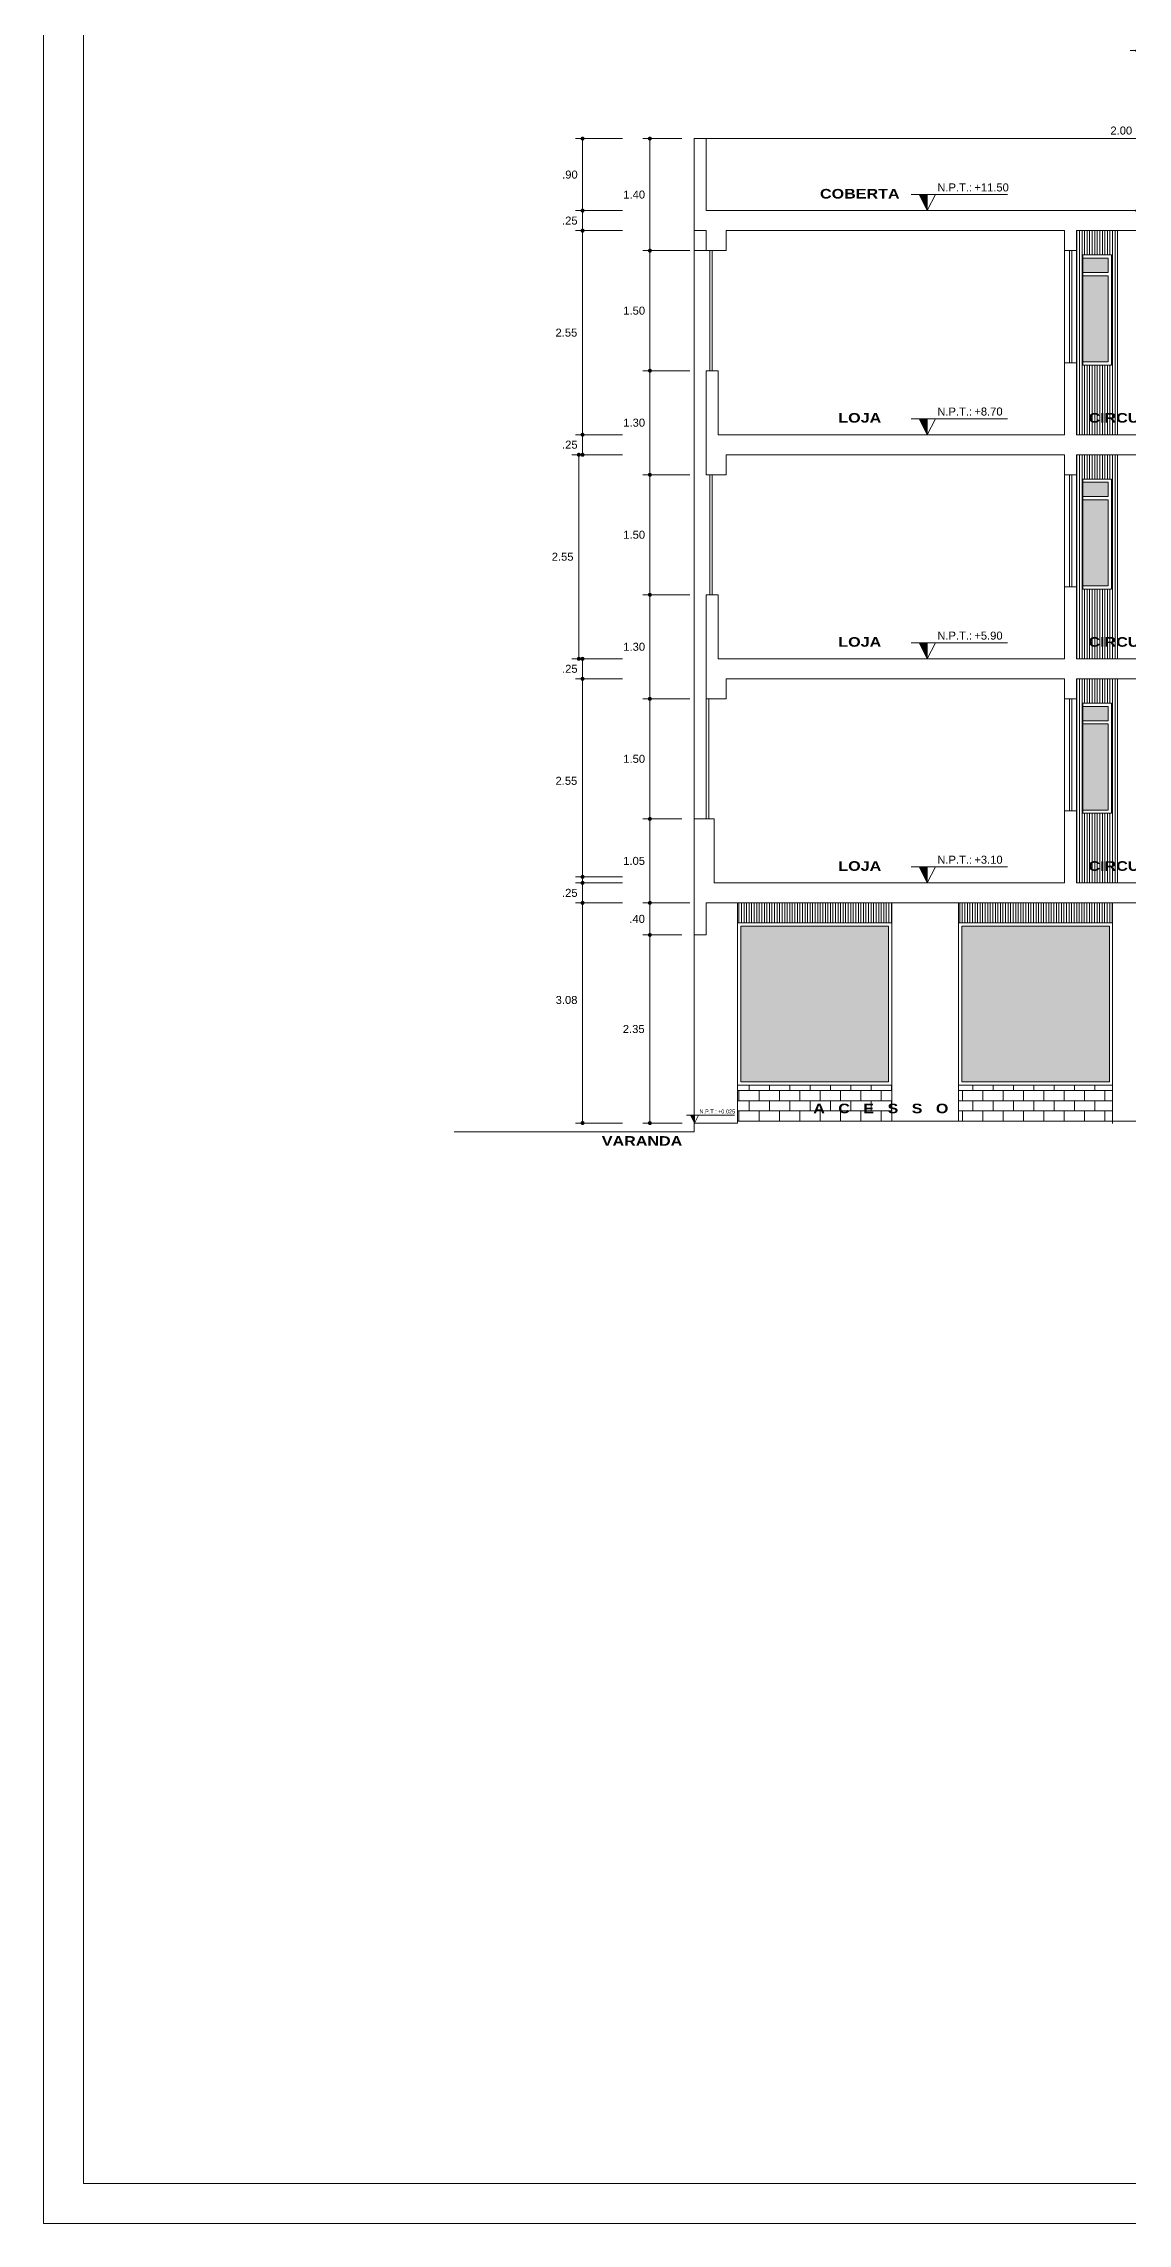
# Model space of a CAD drawing. Header units: millimetres. Extents: x 2178 to 2304, y 1220 to 1359.
# Drawn here: x 2244.6 to 2258.14, y 1220.08 to 1247.32 of the extents above; entities that cross this region are included whole.
import ezdxf
from ezdxf.enums import TextEntityAlignment as Align

# ---------------------------------------------------------------- set-up
doc = ezdxf.new("R2010")
doc.units = ezdxf.units.MM
doc.layers.get('0').update_dxf_attribs({"lineweight": 0})
for name, color, linetype, lineweight in [('9Cota', 2, 'Continuous', 0), ('Pluma 0.10', 252, 'Continuous', 0), ('PLUMA 7', 10, 'Continuous', 0), ('TEXTO', 5, 'Continuous', 18), ('VIDRIOS', 250, 'Continuous', 5)]:
    doc.layers.add(name, color=color, linetype=linetype, lineweight=lineweight)
doc.styles.add('ARIAL', font='arial.ttf')
doc.styles.add('ARIAL-N', font='arialbd.ttf')
doc.styles.add('Cota', font='arial.ttf')
doc.dimstyles.new('RPM 50', dxfattribs={"dimtxt": 0.1, "dimasz": 0.05, "dimexe": 0.0885, "dimexo": 0.1535, "dimgap": 0.071, "dimtad": 2, "dimtih": 1, "dimtoh": 1, "dimzin": 4, "dimdsep": 46, "dimtxsty": 'ARIAL', "dimblk": 'DOT', "dimcen": 0.4, "dimdle": 0.25, "dimclrd": 8, "dimclre": 8, "dimclrt": 9, "dimadec": 0, "dimazin": 0, "dimtfac": 1, "dimtix": 1, "dimtmove": 0, "dimatfit": 3, "dimldrblk": 'DOT', "dimfxl": 0.5, "dimfxlon": 1, "dimlwd": 0, "dimlwe": 0, "dimarcsym": 0})
pattern_1 = [(90, (1087.046287, -584.65824), (-0.03175, 2e-18), [])]

# ---------------------------------------------------------------- blocks, each defined once
blk = doc.blocks.new('NPTcorte1')
blk.add_hatch(color=256).paths.add_polyline_path([(0, 0), (0, 0.2), (-0.1, 0.2)])
for points in [[(-0.2, 0.2), (1, 0.2)], [(0, 0.2), (0, 0)]]:
    blk.add_lwpolyline(points)
blk.add_lwpolyline([(-0.1, 0.2), (0, 0), (0.1, 0.2)], close=True)
at = {"style": 'Cota'}
blk.add_text('N.P.T.:', height=0.1, dxfattribs=at).set_placement((0.125, 0.24))
blk.add_attdef('N.P.T.corte', (0.587, 0.24), '', height=0.1, dxfattribs=at)
blk = doc.blocks.new('_DOT')
at = {"color": 0, "linetype": 'ByBlock'}
blk.add_line((-0.5, 0), (-1, 0), dxfattribs=at)
at = {"color": 0, "linetype": 'ByBlock', "const_width": 0.5}
blk.add_lwpolyline([(-0.25, 0, 1), (0.25, 0, 1)], format="xyb", close=True, dxfattribs=at)
blk = doc.blocks.new('*D1575')
at = {"color": 8, "lineweight": 0, "transparency": 16777216}
for p, q in [((2252.576, 1236.18), (2252.086, 1236.18)), ((2252.175, 1233.879), (2252.175, 1236.13)), ((2252.578, 1233.829), (2252.086, 1233.829))]:
    blk.add_line(p, q, dxfattribs=at)
at = {"layer": 'Defpoints', "color": 0, "transparency": 16777216}
for p in [(2252.175, 1236.18), (2252.73, 1236.18), (2252.732, 1233.829)]:
    blk.add_point(p, dxfattribs=at)
at = {"color": 8, "lineweight": 0, "transparency": 16777216, "xscale": 0.05, "yscale": 0.05, "zscale": 0.05}
for p, rotation in [((2252.175, 1236.18), 90), ((2252.175, 1233.829), 270)]:
    blk.add_blockref('_DOT', p, dxfattribs=dict(at, rotation=rotation))
at = {"color": 9, "transparency": 16777216, "insert": (2251.973, 1235.004), "char_height": 0.1, "attachment_point": 5, "style": 'ARIAL'}
blk.add_mtext('2.35', dxfattribs=at)
blk = doc.blocks.new('*D1576')
at = {"color": 8, "lineweight": 0, "transparency": 16777216}
for p, q in [((2252.675, 1236.58), (2252.086, 1236.58)), ((2252.175, 1236.23), (2252.175, 1236.53)), ((2252.576, 1236.18), (2252.086, 1236.18))]:
    blk.add_line(p, q, dxfattribs=at)
at = {"layer": 'Defpoints', "color": 0, "transparency": 16777216}
for p in [(2252.175, 1236.58), (2252.88, 1236.58), (2252.73, 1236.18)]:
    blk.add_point(p, dxfattribs=at)
at = {"color": 8, "lineweight": 0, "transparency": 16777216, "xscale": 0.05, "yscale": 0.05, "zscale": 0.05}
for p, rotation in [((2252.175, 1236.58), 90), ((2252.175, 1236.18), 270)]:
    blk.add_blockref('_DOT', p, dxfattribs=dict(at, rotation=rotation))
at = {"color": 9, "transparency": 16777216, "insert": (2252.016, 1236.38), "char_height": 0.1, "attachment_point": 5, "style": 'ARIAL'}
blk.add_mtext('.40', dxfattribs=at)
blk = doc.blocks.new('*D1577')
at = {"color": 8, "lineweight": 0, "transparency": 16777216}
for p, q in [((2252.576, 1237.63), (2252.086, 1237.63)), ((2252.175, 1236.63), (2252.175, 1237.58)), ((2252.675, 1236.58), (2252.086, 1236.58))]:
    blk.add_line(p, q, dxfattribs=at)
at = {"layer": 'Defpoints', "color": 0, "transparency": 16777216}
for p in [(2252.175, 1237.63), (2252.73, 1237.63), (2252.88, 1236.58)]:
    blk.add_point(p, dxfattribs=at)
at = {"color": 8, "lineweight": 0, "transparency": 16777216, "xscale": 0.05, "yscale": 0.05, "zscale": 0.05}
for p, rotation in [((2252.175, 1237.63), 90), ((2252.175, 1236.58), 270)]:
    blk.add_blockref('_DOT', p, dxfattribs=dict(at, rotation=rotation))
at = {"color": 9, "transparency": 16777216, "insert": (2251.978, 1237.105), "char_height": 0.1, "attachment_point": 5, "style": 'ARIAL'}
blk.add_mtext('1.05', dxfattribs=at)
blk = doc.blocks.new('*D1578')
at = {"color": 8, "lineweight": 0, "transparency": 16777216}
for p, q in [((2252.675, 1239.13), (2252.086, 1239.13)), ((2252.175, 1237.68), (2252.175, 1239.08)), ((2252.576, 1237.63), (2252.086, 1237.63))]:
    blk.add_line(p, q, dxfattribs=at)
at = {"layer": 'Defpoints', "color": 0, "transparency": 16777216}
for p in [(2252.175, 1239.13), (2252.88, 1239.13), (2252.73, 1237.63)]:
    blk.add_point(p, dxfattribs=at)
at = {"color": 8, "lineweight": 0, "transparency": 16777216, "xscale": 0.05, "yscale": 0.05, "zscale": 0.05}
for p, rotation in [((2252.175, 1239.13), 90), ((2252.175, 1237.63), 270)]:
    blk.add_blockref('_DOT', p, dxfattribs=dict(at, rotation=rotation))
at = {"color": 9, "transparency": 16777216, "insert": (2251.979, 1238.38), "char_height": 0.1, "attachment_point": 5, "style": 'ARIAL'}
blk.add_mtext('1.50', dxfattribs=at)
blk = doc.blocks.new('*D1579')
at = {"color": 8, "lineweight": 0, "transparency": 16777216}
for p, q in [((2252.675, 1240.43), (2252.086, 1240.43)), ((2252.175, 1239.18), (2252.175, 1240.38)), ((2252.675, 1239.13), (2252.086, 1239.13))]:
    blk.add_line(p, q, dxfattribs=at)
at = {"layer": 'Defpoints', "color": 0, "transparency": 16777216}
for p in [(2252.175, 1240.43), (2252.88, 1240.43), (2252.88, 1239.13)]:
    blk.add_point(p, dxfattribs=at)
at = {"color": 8, "lineweight": 0, "transparency": 16777216, "xscale": 0.05, "yscale": 0.05, "zscale": 0.05}
for p, rotation in [((2252.175, 1240.43), 90), ((2252.175, 1239.13), 270)]:
    blk.add_blockref('_DOT', p, dxfattribs=dict(at, rotation=rotation))
at = {"color": 9, "transparency": 16777216, "insert": (2251.979, 1239.78), "char_height": 0.1, "attachment_point": 5, "style": 'ARIAL'}
blk.add_mtext('1.30', dxfattribs=at)
blk = doc.blocks.new('*D1580')
at = {"color": 8, "lineweight": 0, "transparency": 16777216}
for p, q in [((2252.675, 1241.93), (2252.086, 1241.93)), ((2252.175, 1240.48), (2252.175, 1241.88)), ((2252.675, 1240.43), (2252.086, 1240.43))]:
    blk.add_line(p, q, dxfattribs=at)
at = {"layer": 'Defpoints', "color": 0, "transparency": 16777216}
for p in [(2252.175, 1241.93), (2252.88, 1241.93), (2252.88, 1240.43)]:
    blk.add_point(p, dxfattribs=at)
at = {"color": 8, "lineweight": 0, "transparency": 16777216, "xscale": 0.05, "yscale": 0.05, "zscale": 0.05}
for p, rotation in [((2252.175, 1241.93), 90), ((2252.175, 1240.43), 270)]:
    blk.add_blockref('_DOT', p, dxfattribs=dict(at, rotation=rotation))
at = {"color": 9, "transparency": 16777216, "insert": (2251.979, 1241.18), "char_height": 0.1, "attachment_point": 5, "style": 'ARIAL'}
blk.add_mtext('1.50', dxfattribs=at)
blk = doc.blocks.new('*D1581')
at = {"color": 8, "lineweight": 0, "transparency": 16777216}
for p, q in [((2252.675, 1243.23), (2252.086, 1243.23)), ((2252.175, 1241.98), (2252.175, 1243.18)), ((2252.675, 1241.93), (2252.086, 1241.93))]:
    blk.add_line(p, q, dxfattribs=at)
at = {"layer": 'Defpoints', "color": 0, "transparency": 16777216}
for p in [(2252.175, 1243.23), (2252.88, 1243.23), (2252.88, 1241.93)]:
    blk.add_point(p, dxfattribs=at)
at = {"color": 8, "lineweight": 0, "transparency": 16777216, "xscale": 0.05, "yscale": 0.05, "zscale": 0.05}
for p, rotation in [((2252.175, 1243.23), 90), ((2252.175, 1241.93), 270)]:
    blk.add_blockref('_DOT', p, dxfattribs=dict(at, rotation=rotation))
at = {"color": 9, "transparency": 16777216, "insert": (2251.979, 1242.58), "char_height": 0.1, "attachment_point": 5, "style": 'ARIAL'}
blk.add_mtext('1.30', dxfattribs=at)
blk = doc.blocks.new('*D1582')
at = {"color": 8, "lineweight": 0, "transparency": 16777216}
for p, q in [((2252.675, 1244.73), (2252.086, 1244.73)), ((2252.175, 1243.28), (2252.175, 1244.68)), ((2252.675, 1243.23), (2252.086, 1243.23))]:
    blk.add_line(p, q, dxfattribs=at)
at = {"layer": 'Defpoints', "color": 0, "transparency": 16777216}
for p in [(2252.175, 1244.73), (2252.88, 1244.73), (2252.88, 1243.23)]:
    blk.add_point(p, dxfattribs=at)
at = {"color": 8, "lineweight": 0, "transparency": 16777216, "xscale": 0.05, "yscale": 0.05, "zscale": 0.05}
for p, rotation in [((2252.175, 1244.73), 90), ((2252.175, 1243.23), 270)]:
    blk.add_blockref('_DOT', p, dxfattribs=dict(at, rotation=rotation))
at = {"color": 9, "transparency": 16777216, "insert": (2251.979, 1243.98), "char_height": 0.1, "attachment_point": 5, "style": 'ARIAL'}
blk.add_mtext('1.50', dxfattribs=at)
blk = doc.blocks.new('*D1583')
at = {"color": 8, "lineweight": 0, "transparency": 16777216}
for p, q in [((2252.576, 1246.13), (2252.086, 1246.13)), ((2252.175, 1244.78), (2252.175, 1246.08)), ((2252.675, 1244.73), (2252.086, 1244.73))]:
    blk.add_line(p, q, dxfattribs=at)
at = {"layer": 'Defpoints', "color": 0, "transparency": 16777216}
for p in [(2252.175, 1246.13), (2252.73, 1246.13), (2252.88, 1244.73)]:
    blk.add_point(p, dxfattribs=at)
at = {"color": 8, "lineweight": 0, "transparency": 16777216, "xscale": 0.05, "yscale": 0.05, "zscale": 0.05}
for p, rotation in [((2252.175, 1246.13), 90), ((2252.175, 1244.73), 270)]:
    blk.add_blockref('_DOT', p, dxfattribs=dict(at, rotation=rotation))
at = {"color": 9, "transparency": 16777216, "insert": (2251.979, 1245.43), "char_height": 0.1, "attachment_point": 5, "style": 'ARIAL'}
blk.add_mtext('1.40', dxfattribs=at)
blk = doc.blocks.new('*D1584')
at = {"color": 8, "lineweight": 0, "transparency": 16777216}
for p, q in [((2251.834, 1236.83), (2251.246, 1236.83)), ((2251.834, 1236.58), (2251.246, 1236.58)), ((2251.334, 1236.63), (2251.334, 1236.78))]:
    blk.add_line(p, q, dxfattribs=at)
at = {"layer": 'Defpoints', "color": 0, "transparency": 16777216}
for p in [(2251.334, 1236.83), (2252.98, 1236.83), (2252.88, 1236.58)]:
    blk.add_point(p, dxfattribs=at)
at = {"color": 8, "lineweight": 0, "transparency": 16777216, "xscale": 0.05, "yscale": 0.05, "zscale": 0.05}
for p, rotation in [((2251.334, 1236.83), 90), ((2251.334, 1236.58), 270)]:
    blk.add_blockref('_DOT', p, dxfattribs=dict(at, rotation=rotation))
at = {"color": 9, "transparency": 16777216, "insert": (2251.175, 1236.705), "char_height": 0.1, "attachment_point": 5, "style": 'ARIAL'}
blk.add_mtext('.25', dxfattribs=at)
blk = doc.blocks.new('*D1585')
at = {"color": 8, "lineweight": 0, "transparency": 16777216}
for p, q in [((2251.834, 1239.38), (2251.246, 1239.38)), ((2251.334, 1236.88), (2251.334, 1239.33)), ((2251.834, 1236.83), (2251.246, 1236.83))]:
    blk.add_line(p, q, dxfattribs=at)
at = {"layer": 'Defpoints', "color": 0, "transparency": 16777216}
for p in [(2251.334, 1239.38), (2253.13, 1239.38), (2252.98, 1236.83)]:
    blk.add_point(p, dxfattribs=at)
at = {"color": 8, "lineweight": 0, "transparency": 16777216, "xscale": 0.05, "yscale": 0.05, "zscale": 0.05}
for p, rotation in [((2251.334, 1239.38), 90), ((2251.334, 1236.83), 270)]:
    blk.add_blockref('_DOT', p, dxfattribs=dict(at, rotation=rotation))
at = {"color": 9, "transparency": 16777216, "insert": (2251.132, 1238.105), "char_height": 0.1, "attachment_point": 5, "style": 'ARIAL'}
blk.add_mtext('2.55', dxfattribs=at)
blk = doc.blocks.new('*D1586')
at = {"color": 8, "lineweight": 0, "transparency": 16777216}
for p, q in [((2251.834, 1239.63), (2251.246, 1239.63)), ((2251.334, 1239.43), (2251.334, 1239.58)), ((2251.834, 1239.38), (2251.246, 1239.38))]:
    blk.add_line(p, q, dxfattribs=at)
at = {"layer": 'Defpoints', "color": 0, "transparency": 16777216}
for p in [(2251.334, 1239.63), (2253.177, 1239.63), (2253.13, 1239.38)]:
    blk.add_point(p, dxfattribs=at)
at = {"color": 8, "lineweight": 0, "transparency": 16777216, "xscale": 0.05, "yscale": 0.05, "zscale": 0.05}
for p, rotation in [((2251.334, 1239.63), 90), ((2251.334, 1239.38), 270)]:
    blk.add_blockref('_DOT', p, dxfattribs=dict(at, rotation=rotation))
at = {"color": 9, "transparency": 16777216, "insert": (2251.175, 1239.505), "char_height": 0.1, "attachment_point": 5, "style": 'ARIAL'}
blk.add_mtext('.25', dxfattribs=at)
blk = doc.blocks.new('*D1587')
at = {"color": 8, "lineweight": 0, "transparency": 16777216}
for p, q in [((2251.787, 1242.18), (2251.198, 1242.18)), ((2251.287, 1239.68), (2251.287, 1242.13)), ((2251.787, 1239.63), (2251.198, 1239.63))]:
    blk.add_line(p, q, dxfattribs=at)
at = {"layer": 'Defpoints', "color": 0, "transparency": 16777216}
for p in [(2251.287, 1242.18), (2253.13, 1242.18), (2253.177, 1239.63)]:
    blk.add_point(p, dxfattribs=at)
at = {"color": 8, "lineweight": 0, "transparency": 16777216, "xscale": 0.05, "yscale": 0.05, "zscale": 0.05}
for p, rotation in [((2251.287, 1242.18), 90), ((2251.287, 1239.63), 270)]:
    blk.add_blockref('_DOT', p, dxfattribs=dict(at, rotation=rotation))
at = {"color": 9, "transparency": 16777216, "insert": (2251.085, 1240.905), "char_height": 0.1, "attachment_point": 5, "style": 'ARIAL'}
blk.add_mtext('2.55', dxfattribs=at)
blk = doc.blocks.new('*D1588')
at = {"color": 8, "lineweight": 0, "transparency": 16777216}
for p, q in [((2251.834, 1242.43), (2251.246, 1242.43)), ((2251.334, 1242.23), (2251.334, 1242.38)), ((2251.834, 1242.18), (2251.246, 1242.18))]:
    blk.add_line(p, q, dxfattribs=at)
at = {"layer": 'Defpoints', "color": 0, "transparency": 16777216}
for p in [(2251.334, 1242.43), (2253.03, 1242.43), (2253.13, 1242.18)]:
    blk.add_point(p, dxfattribs=at)
at = {"color": 8, "lineweight": 0, "transparency": 16777216, "xscale": 0.05, "yscale": 0.05, "zscale": 0.05}
for p, rotation in [((2251.334, 1242.43), 90), ((2251.334, 1242.18), 270)]:
    blk.add_blockref('_DOT', p, dxfattribs=dict(at, rotation=rotation))
at = {"color": 9, "transparency": 16777216, "insert": (2251.175, 1242.305), "char_height": 0.1, "attachment_point": 5, "style": 'ARIAL'}
blk.add_mtext('.25', dxfattribs=at)
blk = doc.blocks.new('*D1589')
at = {"color": 8, "lineweight": 0, "transparency": 16777216}
for p, q in [((2251.834, 1244.98), (2251.246, 1244.98)), ((2251.334, 1242.48), (2251.334, 1244.93)), ((2251.834, 1242.43), (2251.246, 1242.43))]:
    blk.add_line(p, q, dxfattribs=at)
at = {"layer": 'Defpoints', "color": 0, "transparency": 16777216}
for p in [(2251.334, 1244.98), (2253.13, 1244.98), (2253.03, 1242.43)]:
    blk.add_point(p, dxfattribs=at)
at = {"color": 8, "lineweight": 0, "transparency": 16777216, "xscale": 0.05, "yscale": 0.05, "zscale": 0.05}
for p, rotation in [((2251.334, 1244.98), 90), ((2251.334, 1242.43), 270)]:
    blk.add_blockref('_DOT', p, dxfattribs=dict(at, rotation=rotation))
at = {"color": 9, "transparency": 16777216, "insert": (2251.132, 1243.705), "char_height": 0.1, "attachment_point": 5, "style": 'ARIAL'}
blk.add_mtext('2.55', dxfattribs=at)
blk = doc.blocks.new('*D1590')
at = {"color": 8, "lineweight": 0, "transparency": 16777216}
for p, q in [((2251.834, 1245.23), (2251.246, 1245.23)), ((2251.834, 1244.98), (2251.246, 1244.98)), ((2251.334, 1245.03), (2251.334, 1245.18))]:
    blk.add_line(p, q, dxfattribs=at)
at = {"layer": 'Defpoints', "color": 0, "transparency": 16777216}
for p in [(2251.334, 1245.23), (2252.88, 1245.23), (2253.13, 1244.98)]:
    blk.add_point(p, dxfattribs=at)
at = {"color": 8, "lineweight": 0, "transparency": 16777216, "xscale": 0.05, "yscale": 0.05, "zscale": 0.05}
for p, rotation in [((2251.334, 1245.23), 90), ((2251.334, 1244.98), 270)]:
    blk.add_blockref('_DOT', p, dxfattribs=dict(at, rotation=rotation))
at = {"color": 9, "transparency": 16777216, "insert": (2251.175, 1245.105), "char_height": 0.1, "attachment_point": 5, "style": 'ARIAL'}
blk.add_mtext('.25', dxfattribs=at)
blk = doc.blocks.new('*D1591')
at = {"color": 8, "lineweight": 0, "transparency": 16777216}
for p, q in [((2251.834, 1246.13), (2251.246, 1246.13)), ((2251.334, 1245.28), (2251.334, 1246.08)), ((2251.834, 1245.23), (2251.246, 1245.23))]:
    blk.add_line(p, q, dxfattribs=at)
at = {"layer": 'Defpoints', "color": 0, "transparency": 16777216}
for p in [(2251.334, 1246.13), (2252.73, 1246.13), (2252.88, 1245.23)]:
    blk.add_point(p, dxfattribs=at)
at = {"color": 8, "lineweight": 0, "transparency": 16777216, "xscale": 0.05, "yscale": 0.05, "zscale": 0.05}
for p, rotation in [((2251.334, 1246.13), 90), ((2251.334, 1245.23), 270)]:
    blk.add_blockref('_DOT', p, dxfattribs=dict(at, rotation=rotation))
at = {"color": 9, "transparency": 16777216, "insert": (2251.176, 1245.68), "char_height": 0.1, "attachment_point": 5, "style": 'ARIAL'}
blk.add_mtext('.90', dxfattribs=at)
blk = doc.blocks.new('*D1592')
at = {"color": 8, "lineweight": 0, "transparency": 16777216}
for p, q in [((2258.765, 1247.23), (2258.177, 1247.23)), ((2258.265, 1245.28), (2258.265, 1247.18)), ((2258.314, 1245.23), (2258.177, 1245.23))]:
    blk.add_line(p, q, dxfattribs=at)
at = {"layer": 'Defpoints', "color": 0, "transparency": 16777216}
for p in [(2258.265, 1247.23), (2259.251, 1247.23), (2258.468, 1245.23)]:
    blk.add_point(p, dxfattribs=at)
at = {"color": 8, "lineweight": 0, "transparency": 16777216, "xscale": 0.05, "yscale": 0.05, "zscale": 0.05}
for p, rotation in [((2258.265, 1247.23), 90), ((2258.265, 1245.23), 270)]:
    blk.add_blockref('_DOT', p, dxfattribs=dict(at, rotation=rotation))
at = {"color": 9, "transparency": 16777216, "insert": (2258.064, 1246.23), "char_height": 0.1, "attachment_point": 5, "style": 'ARIAL'}
blk.add_mtext('2.00', dxfattribs=at)
blk = doc.blocks.new('*D1761')
at = {"color": 8, "lineweight": 0, "transparency": 16777216}
for p, q in [((2251.834, 1236.905), (2251.246, 1236.905)), ((2251.334, 1233.88), (2251.334, 1236.855)), ((2251.834, 1233.83), (2251.246, 1233.83))]:
    blk.add_line(p, q, dxfattribs=at)
at = {"layer": 'Defpoints', "color": 0, "transparency": 16777216}
for p in [(2251.334, 1236.905), (2252.88, 1236.905), (2252.73, 1233.83)]:
    blk.add_point(p, dxfattribs=at)
at = {"color": 8, "lineweight": 0, "transparency": 16777216, "xscale": 0.05, "yscale": 0.05, "zscale": 0.05}
for p, rotation in [((2251.334, 1236.905), 90), ((2251.334, 1233.83), 270)]:
    blk.add_blockref('_DOT', p, dxfattribs=dict(at, rotation=rotation))
at = {"color": 9, "transparency": 16777216, "insert": (2251.134, 1235.367), "char_height": 0.1, "attachment_point": 5, "style": 'ARIAL'}
blk.add_mtext('3.08', dxfattribs=at)

msp = doc.modelspace()

# ---------------------------------------------------------------- hatches: boundary and pattern name
h = msp.add_hatch()
h.set_pattern_fill('BRICK', color=256, scale=0.02)
h.set_pattern_definition([(0, (1087.04629, -584.65824), (0, 0.127), []), (90, (1087.04629, -584.65824), (-0.254, 2e-17), [0.127, -0.127]), (90, (1087.17329, -584.65824), (-0.254, 2e-17), [-0.127, 0.127])])
h.paths.add_polyline_path([(2253.27, 1234.305), (2253.27, 1233.855), (2255.196, 1233.855), (2255.196, 1234.305)])
h.paths.add_polyline_path([(2257.955, 1233.855), (2257.955, 1234.305), (2256.03, 1234.305), (2256.03, 1233.855)])
at = {"layer": 'Pluma 0.10'}
h = msp.add_hatch(dxfattribs=at)
h.set_pattern_fill('LINE', color=256, scale=0.01, angle=90)
h.set_pattern_definition(pattern_1)
h.paths.add_polyline_path([(2258.017, 1244.98), (2257.505, 1244.98), (2257.505, 1244.73), (2257.505, 1243.33), (2257.505, 1242.43), (2258.017, 1242.43)])
h.paths.add_polyline_path([(2257.941, 1243.301), (2257.583, 1243.301), (2257.583, 1244.676), (2257.941, 1244.676)], flags=16)
h = msp.add_hatch(dxfattribs=at)
h.set_pattern_fill('LINE', color=256, scale=0.01, angle=90)
h.set_pattern_definition([(90, (1087.046287, -587.45824), (-0.03175, 2e-18), [])])
h.paths.add_polyline_path([(2258.017, 1242.18), (2257.505, 1242.18), (2257.505, 1241.93), (2257.505, 1240.53), (2257.505, 1239.63), (2258.017, 1239.63)])
h.paths.add_polyline_path([(2257.583, 1240.501), (2257.583, 1241.876), (2257.941, 1241.876), (2257.941, 1240.501)], flags=16)
h = msp.add_hatch(dxfattribs=at)
h.set_pattern_fill('LINE', color=256, scale=0.01, angle=90)
h.set_pattern_definition([(90, (1087.046287, -590.25824), (-0.03175, 2e-18), [])])
h.paths.add_polyline_path([(2258.017, 1239.38), (2257.505, 1239.38), (2257.505, 1239.13), (2257.505, 1237.73), (2257.505, 1236.83), (2258.017, 1236.83)])
h.paths.add_polyline_path([(2257.583, 1237.701), (2257.583, 1239.076), (2257.941, 1239.076), (2257.941, 1237.701)], flags=16)
h = msp.add_hatch(dxfattribs=at)
h.set_pattern_fill('LINE', color=256, scale=0.01, angle=90)
h.set_pattern_definition(pattern_1)
h.paths.add_polyline_path([(2255.196, 1236.33), (2255.196, 1236.58), (2253.27, 1236.58), (2253.27, 1236.33)])
h = msp.add_hatch(dxfattribs=at)
h.set_pattern_fill('LINE', color=256, scale=0.01, angle=90)
h.set_pattern_definition([(90, (1089.805344, -584.65824), (-0.03175, 2e-18), [])])
h.paths.add_polyline_path([(2257.955, 1236.58), (2256.03, 1236.58), (2256.03, 1236.33), (2257.955, 1236.33)])
at = {"layer": 'VIDRIOS'}
h = msp.add_hatch(color=256, dxfattribs=at)
h.set_gradient(color1=(157, 154, 158), rotation=45, one_color=1, tint=1, name='HEMISPHERICAL')
h.paths.add_polyline_path([(2257.901, 1244.417), (2257.583, 1244.417), (2257.583, 1243.341), (2257.901, 1243.341)])
h.paths.add_polyline_path([(2257.583, 1244.636), (2257.583, 1244.457), (2257.901, 1244.457), (2257.901, 1244.636)])
h = msp.add_hatch(color=256, dxfattribs=at)
h.set_gradient(color1=(157, 154, 158), rotation=45, one_color=1, tint=1, name='HEMISPHERICAL')
h.paths.add_polyline_path([(2257.901, 1241.617), (2257.583, 1241.617), (2257.583, 1240.541), (2257.901, 1240.541)])
h.paths.add_polyline_path([(2257.583, 1241.836), (2257.583, 1241.657), (2257.901, 1241.657), (2257.901, 1241.836)])
h = msp.add_hatch(color=256, dxfattribs=at)
h.set_gradient(color1=(157, 154, 158), rotation=45, one_color=1, tint=1, name='HEMISPHERICAL')
h.paths.add_polyline_path([(2257.901, 1238.817), (2257.583, 1238.817), (2257.583, 1237.741), (2257.901, 1237.741)])
h.paths.add_polyline_path([(2257.583, 1239.036), (2257.583, 1238.857), (2257.901, 1238.857), (2257.901, 1239.036)])
h = msp.add_hatch(color=256, dxfattribs=at)
h.set_gradient(color1=(157, 154, 158), rotation=45, one_color=1, tint=1, name='HEMISPHERICAL')
h.paths.add_polyline_path([(2255.156, 1236.29), (2253.31, 1236.29), (2253.31, 1234.345), (2255.156, 1234.345)])
h = msp.add_hatch(color=256, dxfattribs=at)
h.set_gradient(color1=(157, 154, 158), rotation=45, one_color=1, tint=1, name='HEMISPHERICAL')
h.paths.add_polyline_path([(2257.915, 1236.29), (2256.07, 1236.29), (2256.07, 1234.345), (2257.915, 1234.345)])

# ---------------------------------------------------------------- linework, layer by layer
for p, q in [((2244.601, 1262.081), (2244.601, 1220.081)), ((2245.101, 1261.581), (2245.101, 1220.581)), ((2245.101, 1220.581), (2302.751, 1220.581)), ((2244.601, 1220.081), (2304.001, 1220.081))]:
    msp.add_line(p, q)
for points in [[(2258.017, 1244.98), (2258.017, 1242.43)], [(2252.73, 1244.73), (2252.73, 1237.63)], [(2252.925, 1243.23), (2252.925, 1244.73)], [(2252.955, 1243.23), (2252.955, 1244.73)], [(2257.355, 1243.33), (2257.355, 1244.73)], [(2257.415, 1243.33), (2257.415, 1244.73)], [(2257.445, 1243.33), (2257.445, 1244.73)], [(2257.505, 1243.33), (2257.505, 1244.73)], [(2257.583, 1244.676), (2257.941, 1244.676)], [(2257.583, 1244.676), (2257.941, 1244.676), (2257.941, 1243.301), (2257.583, 1243.301)], [(2257.583, 1243.301), (2257.583, 1244.676)], [(2257.583, 1244.636), (2257.901, 1244.636), (2257.901, 1244.457)], [(2257.901, 1244.457), (2257.583, 1244.457)], [(2257.901, 1244.417), (2257.901, 1243.341), (2257.583, 1243.341)], [(2257.901, 1244.417), (2257.583, 1244.417)], [(2258.017, 1242.18), (2258.017, 1239.63)], [(2252.925, 1240.43), (2252.925, 1241.93)], [(2252.955, 1240.43), (2252.955, 1241.93)], [(2257.355, 1240.53), (2257.355, 1241.93)], [(2257.415, 1240.53), (2257.415, 1241.93)], [(2257.445, 1240.53), (2257.445, 1241.93)], [(2257.505, 1240.53), (2257.505, 1241.93)], [(2257.583, 1241.876), (2257.941, 1241.876)], [(2257.583, 1241.876), (2257.941, 1241.876), (2257.941, 1240.501), (2257.583, 1240.501)], [(2257.583, 1240.501), (2257.583, 1241.876)], [(2257.583, 1241.836), (2257.901, 1241.836), (2257.901, 1241.657)], [(2257.901, 1241.657), (2257.583, 1241.657)], [(2257.901, 1241.617), (2257.901, 1240.541), (2257.583, 1240.541)], [(2257.901, 1241.617), (2257.583, 1241.617)], [(2258.017, 1239.38), (2258.017, 1236.83)], [(2252.88, 1239.13), (2252.88, 1237.63)], [(2252.91, 1239.13), (2252.91, 1237.63)], [(2257.355, 1237.73), (2257.355, 1239.13)], [(2257.415, 1237.73), (2257.415, 1239.13)], [(2257.445, 1237.73), (2257.445, 1239.13)], [(2257.505, 1237.73), (2257.505, 1239.13)], [(2257.583, 1239.076), (2257.941, 1239.076)], [(2257.583, 1239.076), (2257.941, 1239.076), (2257.941, 1237.701), (2257.583, 1237.701)], [(2257.583, 1237.701), (2257.583, 1239.076)], [(2257.583, 1239.036), (2257.901, 1239.036), (2257.901, 1238.857)], [(2257.901, 1238.857), (2257.583, 1238.857)], [(2257.901, 1238.817), (2257.901, 1237.741), (2257.583, 1237.741)], [(2257.901, 1238.817), (2257.583, 1238.817)], [(2252.88, 1237.63), (2252.73, 1237.63)], [(2253.27, 1233.83), (2253.27, 1236.58)], [(2255.196, 1236.58), (2255.196, 1233.855)], [(2256.03, 1236.58), (2256.03, 1233.855)], [(2257.955, 1236.58), (2257.955, 1233.825)], [(2253.27, 1236.33), (2255.196, 1236.33)], [(2256.03, 1236.33), (2257.955, 1236.33)], [(2252.73, 1233.83), (2252.73, 1236.18), (2252.73, 1236.18)], [(2255.196, 1234.305), (2253.27, 1234.305)], [(2257.955, 1234.305), (2256.03, 1234.305)]]:
    msp.add_lwpolyline(points)
for points in [[(2253.27, 1236.33), (2255.196, 1236.33), (2255.196, 1234.305), (2253.27, 1234.305)], [(2253.31, 1236.29), (2255.156, 1236.29), (2255.156, 1234.345), (2253.31, 1234.345)], [(2256.07, 1236.29), (2257.915, 1236.29), (2257.915, 1234.345), (2256.07, 1234.345)]]:
    msp.add_lwpolyline(points, close=True)
at = {"layer": 'Pluma 0.10'}
msp.add_lwpolyline([(2260.28, 1246.13), (2252.88, 1246.13)], dxfattribs=at)
at = {"layer": 'PLUMA 7'}
for p, q in [((2252.73, 1233.83), (2252.73, 1233.719)), ((2252.73, 1233.719), (2249.73, 1233.719))]:
    msp.add_line(p, q, dxfattribs=at)
for points in [[(2252.88, 1246.03), (2252.88, 1246.13), (2252.73, 1246.13), (2252.73, 1246.03)], [(2252.73, 1246.03), (2252.73, 1244.73)], [(2252.88, 1246.03), (2252.88, 1245.23)], [(2252.88, 1246.03), (2252.88, 1245.23)], [(2252.88, 1244.98), (2252.73, 1244.98)], [(2252.88, 1245.23), (2257.355, 1245.23)], [(2252.88, 1244.98), (2252.88, 1244.73)], [(2253.13, 1244.98), (2253.13, 1244.73)], [(2253.13, 1244.98), (2257.355, 1244.98)], [(2257.355, 1245.23), (2260.28, 1245.23)], [(2257.355, 1244.98), (2257.355, 1244.73)], [(2257.505, 1244.98), (2260.38, 1244.98)], [(2257.505, 1244.98), (2257.505, 1244.73)], [(2252.73, 1244.73), (2253.13, 1244.73)], [(2257.355, 1244.73), (2257.505, 1244.73)], [(2257.355, 1244.73), (2257.505, 1244.73)], [(2257.355, 1243.33), (2257.355, 1242.43)], [(2257.355, 1243.33), (2257.355, 1243.33), (2257.505, 1243.33)], [(2257.505, 1243.33), (2257.505, 1242.43)], [(2252.88, 1243.23), (2252.88, 1241.93)], [(2252.88, 1243.23), (2253.03, 1243.23), (2253.03, 1242.43)], [(2253.03, 1243.23), (2253.03, 1242.43)], [(2253.03, 1242.43), (2257.355, 1242.43)], [(2257.505, 1242.43), (2260.28, 1242.43)], [(2253.13, 1242.18), (2253.13, 1241.93)], [(2253.13, 1242.18), (2257.355, 1242.18)], [(2257.355, 1242.18), (2257.355, 1241.93)], [(2257.505, 1242.18), (2260.38, 1242.18)], [(2257.505, 1242.18), (2257.505, 1241.93)], [(2252.88, 1241.93), (2253.13, 1241.93)], [(2257.355, 1241.93), (2257.505, 1241.93)], [(2257.355, 1241.93), (2257.505, 1241.93)], [(2252.88, 1240.43), (2252.88, 1239.13)], [(2252.88, 1240.43), (2253.03, 1240.43), (2253.03, 1239.63)], [(2253.03, 1240.43), (2253.03, 1239.63)], [(2257.355, 1240.53), (2257.355, 1239.63)], [(2257.355, 1240.53), (2257.355, 1240.53), (2257.505, 1240.53)], [(2257.505, 1240.53), (2257.505, 1239.63)], [(2253.03, 1239.63), (2257.355, 1239.63)], [(2257.505, 1239.63), (2260.28, 1239.63)], [(2253.13, 1239.38), (2253.13, 1239.13)], [(2253.13, 1239.38), (2257.355, 1239.38)], [(2257.355, 1239.38), (2257.355, 1239.13)], [(2257.355, 1239.38), (2257.355, 1239.13)], [(2257.505, 1239.38), (2260.38, 1239.38)], [(2257.505, 1239.38), (2257.505, 1239.13)], [(2257.505, 1239.38), (2257.505, 1239.13)], [(2252.88, 1239.13), (2253.13, 1239.13)], [(2257.355, 1239.13), (2257.505, 1239.13)], [(2257.355, 1239.13), (2257.505, 1239.13)], [(2257.355, 1239.13), (2257.505, 1239.13)], [(2252.73, 1237.63), (2252.98, 1237.63), (2252.98, 1236.83)], [(2252.73, 1237.63), (2252.73, 1236.18), (2252.88, 1236.18)], [(2257.355, 1237.73), (2257.355, 1236.83)], [(2257.355, 1237.73), (2257.355, 1237.73), (2257.505, 1237.73)], [(2257.505, 1237.73), (2257.505, 1236.83)], [(2252.98, 1236.83), (2257.355, 1236.83)], [(2257.505, 1236.83), (2260.28, 1236.83)], [(2252.88, 1236.58), (2252.88, 1236.18)], [(2252.88, 1236.58), (2260.38, 1236.58)], [(2253.27, 1233.83), (2253.27, 1233.83), (2252.73, 1233.83)], [(2253.27, 1233.855), (2269.505, 1233.855)]]:
    msp.add_lwpolyline(points, dxfattribs=at)

# ---------------------------------------------------------------- block references
at = {"layer": '9Cota'}
for p, values in [((2255.641, 1245.23), {'N.P.T.corte': '+11.50'}), ((2255.641, 1242.43), {'N.P.T.corte': '+8.70'}), ((2255.641, 1239.63), {'N.P.T.corte': '+5.90'}), ((2255.641, 1236.83), {'N.P.T.corte': '+3.10'})]:
    msp.add_blockref('NPTcorte1', p, dxfattribs=at).add_auto_attribs(values)
at = {"layer": '9Cota', "xscale": 0.5, "yscale": 0.5, "zscale": 0.5}
msp.add_blockref('NPTcorte1', (2252.732, 1233.829), dxfattribs=at).add_auto_attribs({'N.P.T.corte': '+0.025'})

# ---------------------------------------------------------------- texts
at = {"layer": 'TEXTO', "style": 'ARIAL-N', "width": 1.2}
for s, p in [('COBERTA', (2254.797, 1245.381)), ('LOJA', (2254.797, 1242.581)), ('CIRCULAÇÃO', (2258.33, 1242.581)), ('LOJA', (2254.797, 1239.781)), ('CIRCULAÇÃO', (2258.33, 1239.781)), ('LOJA', (2254.797, 1236.981)), ('CIRCULAÇÃO', (2258.33, 1236.981)), ('A   C   E   S   S   O', (2255.06, 1233.952)), ('VARANDA', (2252.077, 1233.546))]:
    msp.add_text(s, height=0.12, dxfattribs=at).set_placement(p, align=Align.CENTER)

# ---------------------------------------------------------------- dimensions: what is measured, and where the dimension line sits
for base, p1, p2, picture, middle in [((2258.265, 1247.23), (2258.468, 1245.23), (2259.251, 1247.23), '*D1592', (2258.064, 1246.23)), ((2251.33444652, 1236.904570171), (2252.729504516, 1233.829570171), (2252.879504516, 1236.904570171), '*D1761', (2251.13350109, 1235.367070171)), ((2252.175, 1236.18), (2252.732, 1233.829), (2252.73, 1236.18), '*D1575', (2251.973, 1235.004))]:
    dim = msp.add_linear_dim(base=base, p1=p1, p2=p2, angle=90, dimstyle='RPM 50')
    dim.commit()
    dim.dimension.update_dxf_attribs({"geometry": picture, "text_midpoint": middle})
for base, p1, p2, picture, middle in [((2251.334, 1246.13), (2252.88, 1245.23), (2252.73, 1246.13), '*D1591', (2251.176, 1245.68)), ((2252.175, 1246.13), (2252.88, 1244.73), (2252.73, 1246.13), '*D1583', (2251.979, 1245.43)), ((2251.334, 1245.23), (2253.13, 1244.98), (2252.88, 1245.23), '*D1590', (2251.175, 1245.105)), ((2251.334, 1244.98), (2253.03, 1242.43), (2253.13, 1244.98), '*D1589', (2251.132, 1243.705)), ((2252.175, 1244.73), (2252.88, 1243.23), (2252.88, 1244.73), '*D1582', (2251.979, 1243.98)), ((2252.175, 1243.23), (2252.88, 1241.93), (2252.88, 1243.23), '*D1581', (2251.979, 1242.58)), ((2251.334, 1242.43), (2253.13, 1242.18), (2253.03, 1242.43), '*D1588', (2251.175, 1242.305)), ((2251.287, 1242.18), (2253.177, 1239.63), (2253.13, 1242.18), '*D1587', (2251.085, 1240.905)), ((2252.175, 1241.93), (2252.88, 1240.43), (2252.88, 1241.93), '*D1580', (2251.979, 1241.18)), ((2252.175, 1240.43), (2252.88, 1239.13), (2252.88, 1240.43), '*D1579', (2251.979, 1239.78)), ((2251.334, 1239.63), (2253.13, 1239.38), (2253.177, 1239.63), '*D1586', (2251.175, 1239.505)), ((2251.334, 1239.38), (2252.98, 1236.83), (2253.13, 1239.38), '*D1585', (2251.132, 1238.105)), ((2252.175, 1239.13), (2252.73, 1237.63), (2252.88, 1239.13), '*D1578', (2251.979, 1238.38)), ((2252.175, 1237.63), (2252.88, 1236.58), (2252.73, 1237.63), '*D1577', (2251.978, 1237.105)), ((2251.334, 1236.83), (2252.88, 1236.58), (2252.98, 1236.83), '*D1584', (2251.175, 1236.705)), ((2252.175, 1236.58), (2252.73, 1236.18), (2252.88, 1236.58), '*D1576', (2252.016, 1236.38))]:
    dim = msp.add_linear_dim(base=base, p1=p1, p2=p2, angle=90, dimstyle='RPM 50', override={"dimtmove": 1})
    dim.commit()
    dim.dimension.update_dxf_attribs({"geometry": picture, "text_midpoint": middle})

doc.saveas('drawing.dxf')
